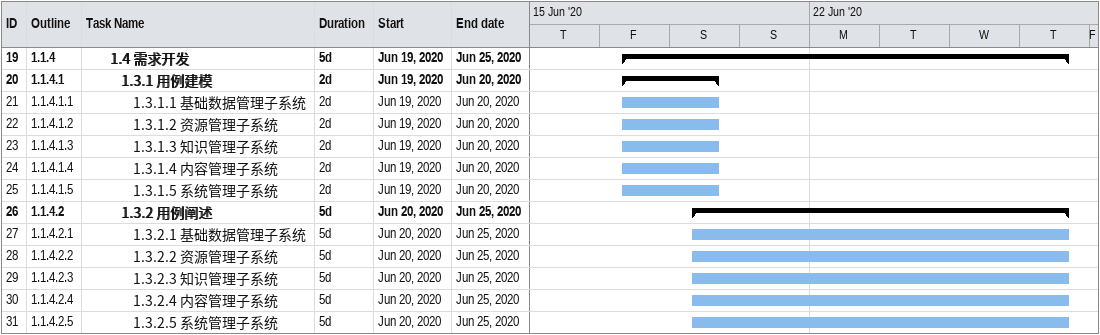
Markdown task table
| ID | WBS | Task | Duration | Start | Finish |
|---|---|---|---|---|---|
| 19 | 1.1.4 | **1.4 需求开发** | 5d | 2020-06-19 | 2020-06-25 |
| 20 | 1.1.4.1 | **1.3.1 用例建模** | 2d | 2020-06-19 | 2020-06-20 |
| 21 | 1.1.4.1.1 | 1.3.1.1 基础数据管理子系统 | 2d | 2020-06-19 | 2020-06-20 |
| 22 | 1.1.4.1.2 | 1.3.1.2 资源管理子系统 | 2d | 2020-06-19 | 2020-06-20 |
| 23 | 1.1.4.1.3 | 1.3.1.3 知识管理子系统 | 2d | 2020-06-19 | 2020-06-20 |
| 24 | 1.1.4.1.4 | 1.3.1.4 内容管理子系统 | 2d | 2020-06-19 | 2020-06-20 |
| 25 | 1.1.4.1.5 | 1.3.1.5 系统管理子系统 | 2d | 2020-06-19 | 2020-06-20 |
| 26 | 1.1.4.2 | **1.3.2 用例阐述** | 5d | 2020-06-20 | 2020-06-25 |
| 27 | 1.1.4.2.1 | 1.3.2.1 基础数据管理子系统 | 5d | 2020-06-20 | 2020-06-25 |
| 28 | 1.1.4.2.2 | 1.3.2.2 资源管理子系统 | 5d | 2020-06-20 | 2020-06-25 |
| 29 | 1.1.4.2.3 | 1.3.2.3 知识管理子系统 | 5d | 2020-06-20 | 2020-06-25 |
| 30 | 1.1.4.2.4 | 1.3.2.4 内容管理子系统 | 5d | 2020-06-20 | 2020-06-25 |
| 31 | 1.1.4.2.5 | 1.3.2.5 系统管理子系统 | 5d | 2020-06-20 | 2020-06-25 |
